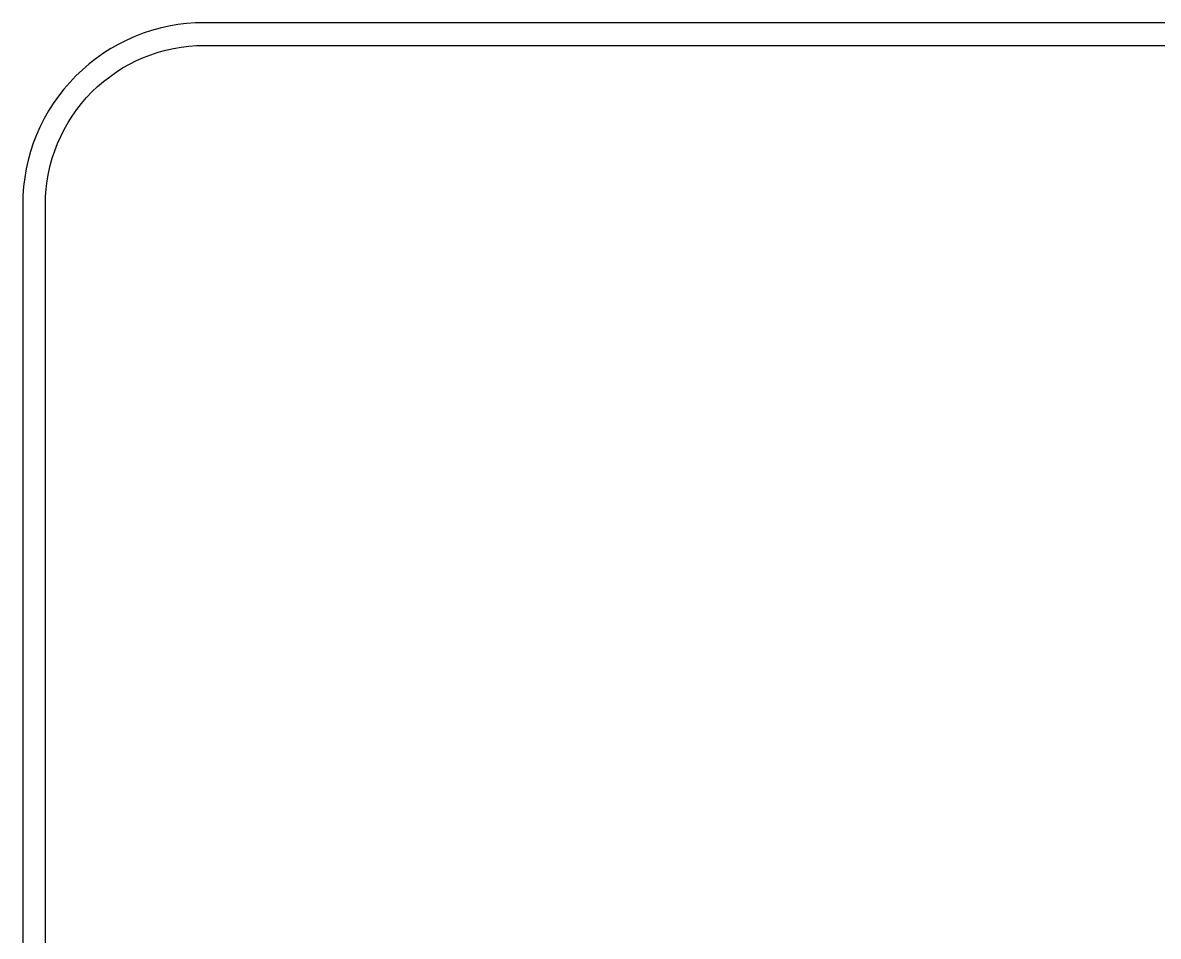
# Model space of a CAD drawing. Header units: metres. Extents: x 6 to 207, y 15 to 119.
# Drawn here: x 5.98 to 30.99, y 92.92 to 113.05 of the extents above; entities that cross this region are included whole.
import ezdxf

# ---------------------------------------------------------------- set-up
doc = ezdxf.new("R2010")
doc.units = ezdxf.units.M

msp = doc.modelspace()

# ---------------------------------------------------------------- linework, layer by layer
for p, q in [((9.7837, 113.045), (9.5879, 113.031)), ((9.98, 113.05), (9.7837, 113.045)), ((101.78, 113.05), (9.98, 113.05)), ((8.6325, 112.816), (8.4493, 112.745)), ((8.8189, 112.878), (8.6325, 112.816)), ((9.0081, 112.93), (8.8189, 112.878)), ((9.1997, 112.973), (9.0081, 112.93)), ((9.3931, 113.007), (9.1997, 112.973)), ((9.5879, 113.031), (9.3931, 113.007)), ((8.0944, 112.578), (7.9236, 112.481)), ((8.2698, 112.666), (8.0944, 112.578)), ((8.4493, 112.745), (8.2698, 112.666)), ((9.4662, 112.512), (9.6372, 112.533)), ((9.6372, 112.533), (9.8082, 112.546)), ((9.8082, 112.546), (9.9861, 112.55)), ((9.9861, 112.55), (101.774, 112.55)), ((7.7577, 112.376), (7.5972, 112.263)), ((7.9236, 112.481), (7.7577, 112.376)), ((8.4837, 112.214), (8.6407, 112.283)), ((8.6407, 112.283), (8.8009, 112.345)), ((8.8009, 112.345), (8.964, 112.399)), ((8.964, 112.399), (9.1296, 112.445)), ((9.1296, 112.445), (9.2974, 112.483)), ((9.2974, 112.483), (9.4662, 112.512)), ((7.4424, 112.142), (7.2938, 112.014)), ((7.5972, 112.263), (7.4424, 112.142)), ((8.0356, 111.96), (8.1806, 112.052)), ((8.1806, 112.052), (8.3301, 112.137)), ((8.3301, 112.137), (8.4837, 112.214)), ((7.1516, 111.878), (7.0162, 111.736)), ((7.2938, 112.014), (7.1516, 111.878)), ((7.7599, 111.756), (7.8951, 111.861)), ((7.8951, 111.861), (8.0356, 111.96)), ((6.888, 111.588), (6.7672, 111.433)), ((7.0162, 111.736), (6.888, 111.588)), ((7.5053, 111.525), (7.6295, 111.643)), ((7.6295, 111.643), (7.7599, 111.756)), ((6.7672, 111.433), (6.6541, 111.272)), ((7.2746, 111.27), (7.3867, 111.4)), ((7.3867, 111.4), (7.5053, 111.525)), ((6.5491, 111.106), (6.4523, 110.936)), ((6.6541, 111.272), (6.5491, 111.106)), ((7.07, 110.994), (7.169, 111.135)), ((7.169, 111.135), (7.2746, 111.27)), ((6.4523, 110.936), (6.364, 110.76)), ((6.8933, 110.7), (6.9781, 110.849)), ((6.9781, 110.849), (7.07, 110.994)), ((6.2845, 110.581), (6.2138, 110.398)), ((6.364, 110.76), (6.2845, 110.581)), ((6.7466, 110.389), (6.8162, 110.546)), ((6.8162, 110.546), (6.8933, 110.7)), ((6.2138, 110.398), (6.1522, 110.211)), ((6.6847, 110.229), (6.7466, 110.389)), ((6.1522, 110.211), (6.0999, 110.022)), ((6.5851, 109.901), (6.6308, 110.066)), ((6.6308, 110.066), (6.6847, 110.229)), ((6.0569, 109.83), (6.0233, 109.637)), ((6.0999, 110.022), (6.0569, 109.83)), ((6.5474, 109.733), (6.5851, 109.901)), ((6.0233, 109.637), (5.9993, 109.442)), ((6.497, 109.393), (6.5181, 109.564)), ((6.5181, 109.564), (6.5474, 109.733)), ((5.9993, 109.442), (5.9848, 109.246)), ((6.4844, 109.222), (6.497, 109.393)), ((5.9848, 109.246), (5.98, 109.05)), ((5.98, 109.05), (5.98, 19.45)), ((6.48, 109.044), (6.4844, 109.222)), ((6.48, 19.456), (6.48, 109.044))]:
    msp.add_line(p, q)

doc.saveas('drawing.dxf')
